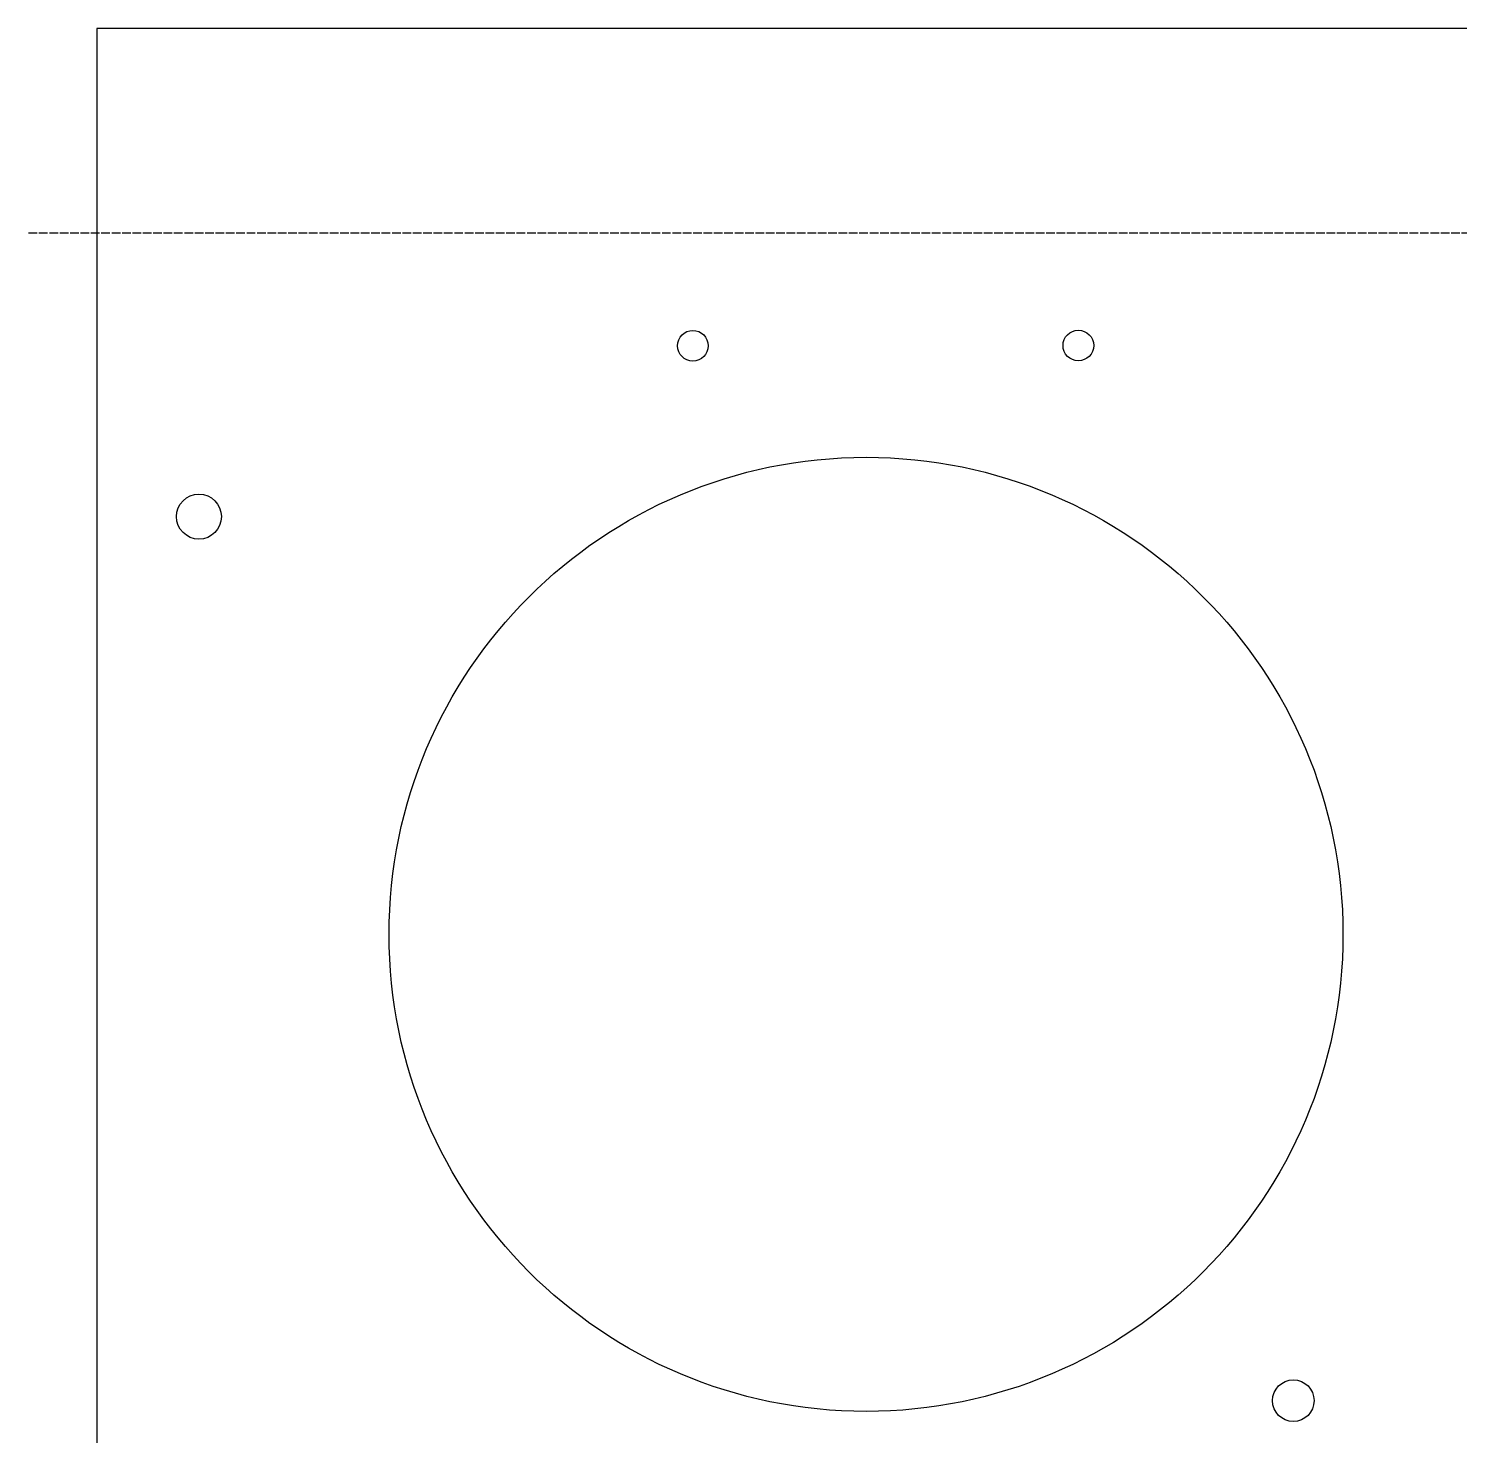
# Model space of a CAD drawing. Header units: millimetres. Extents: x -10 to 416, y -11 to 320.
# Drawn here: x -10 to 200, y 113.5 to 319.9 of the extents above; entities that cross this region are included whole.
import ezdxf

# ---------------------------------------------------------------- set-up
doc = ezdxf.new("R2010")
doc.units = ezdxf.units.MM
doc.linetypes.add('DASHED', pattern=[1.524, 1.27, -0.254])
doc.layers.add('BEND', color=1, linetype='DASHED')
doc.layers.add('CUT', color=7, linetype='CONTINUOUS')

msp = doc.modelspace()

# ---------------------------------------------------------------- linework, layer by layer
at = {"layer": 'BEND'}
msp.add_line((-10, 289.92), (370, 289.92), dxfattribs=at)
at = {"layer": 'CUT'}
msp.add_lwpolyline([(0, 0), (360, 0), (360, 319.89), (0, 319.89)], close=True, dxfattribs=at)
for centre, radius in [((87.49, 273.35), 2.25), ((144.07, 273.39), 2.25), ((112.91, 186.99), 70), ((15, 248.28), 3.3), ((175.62, 118.57), 3.05)]:
    msp.add_circle(centre, radius, dxfattribs=at)

doc.saveas('drawing.dxf')
